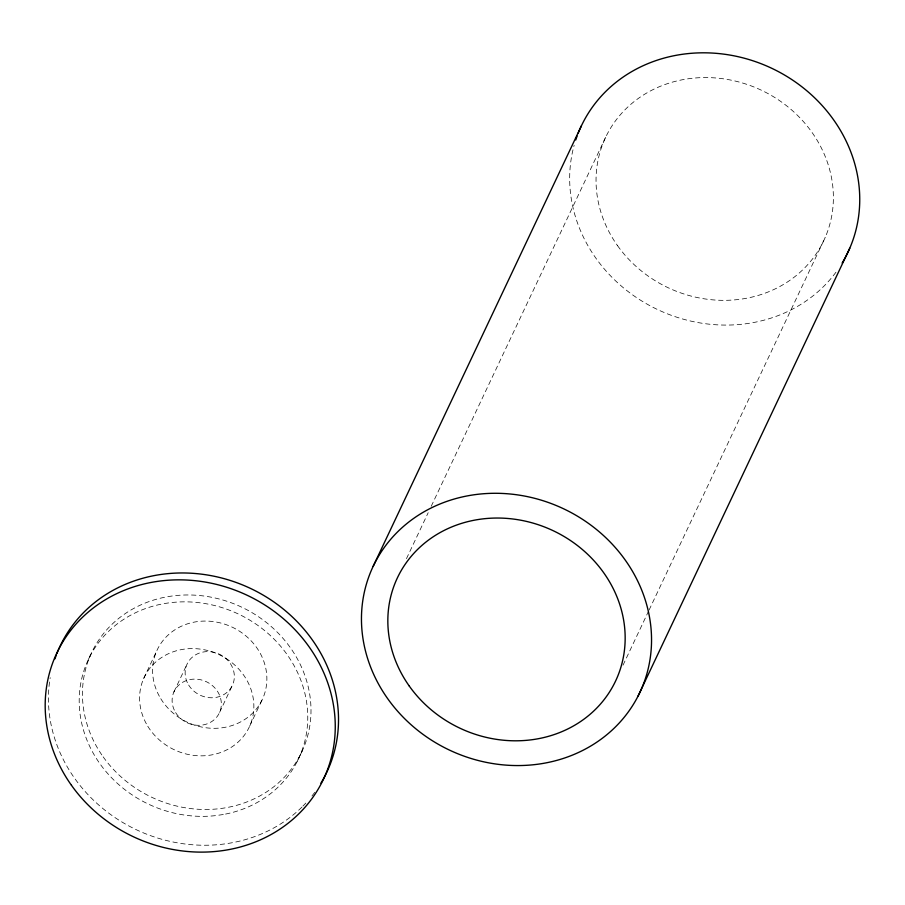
<?xml version="1.0" encoding="UTF-8"?>
<svg xmlns="http://www.w3.org/2000/svg" width="905" height="905" viewBox="0 0 905 905"><rect width="100%" height="100%" fill="white"/><g stroke="black" fill="none" stroke-linecap="round" stroke-linejoin="round"><path stroke-width="0.68" stroke-dasharray="4.53 3.39" d="M88.43 659.394L91.677 652.516M143.657 678.558L156.678 651.023M173.873 692.031L186.882 664.496M219.587 712.416L232.596 684.881M249.791 725.889L262.812 698.355M297.078 761.739L303.118 748.944M406.469 558.657L428.189 512.694M431.21 506.302L605.626 137.334M623.025 665.175L648.478 611.316M649.089 610.038L825.202 237.472M314.725 792.373A147.504 133.465 25.3 0 1 311.32 796.762M305.833 803.074A147.504 133.465 25.3 0 1 302.926 806.083M301.942 807.079A147.504 133.465 25.3 0 1 131.576 827.374A147.504 133.465 25.3 0 1 50.194 677.664M835.96 272.213A147.504 133.465 25.3 0 1 656.238 308.922A147.504 133.465 25.3 0 1 574.143 145.309M223.309 814.5L216.397 815.529A116.213 105.15 25.3 0 1 84.335 669.496A116.213 105.15 25.3 0 1 275.754 640.853A116.213 105.15 25.3 0 1 223.309 814.5M103.159 756.84A116.213 105.15 25.3 0 0 300.324 754.861A116.213 105.15 25.3 0 0 186.702 594.97A116.213 105.15 25.3 0 0 103.159 756.84M147.775 726.251A58.112 52.581 25.3 0 0 246.726 731.726A58.112 52.581 25.3 0 0 195.684 648.681A58.112 52.581 25.3 0 0 147.775 726.251M160.785 698.717A58.112 52.581 25.3 0 0 259.735 704.203A58.112 52.581 25.3 0 0 208.704 621.158A58.112 52.581 25.3 0 0 160.785 698.717M188.659 685.04A25.035 22.648 25.3 0 0 231.273 687.404A25.035 22.648 25.3 0 0 209.293 651.634A25.035 22.648 25.3 0 0 188.659 685.04M175.638 712.574A25.035 22.648 25.3 0 0 218.263 714.939A25.035 22.648 25.3 0 0 196.283 679.157A25.035 22.648 25.3 0 0 175.638 712.574M617.538 245.662A120.682 109.2 25.3 0 0 822.294 243.615A120.682 109.2 25.3 0 0 704.294 77.57A120.682 109.2 25.3 0 0 617.538 245.662"/><path stroke-width="1.36" d="M373.165 566.326L581.383 125.863M637.991 696.239A147.504 133.465 25.3 0 0 493.768 493.293A147.504 133.465 25.3 0 0 387.736 698.739A147.504 133.465 25.3 0 0 637.991 696.239L849.75 248.253M56.857 653.636A147.504 133.465 25.3 0 1 252.642 589.46A147.504 133.465 25.3 0 1 320.902 783.164M54.956 658.84A147.504 133.465 25.3 0 1 56.359 654.926M578.091 133.476A147.504 133.465 25.3 0 1 773.877 69.312A147.504 133.465 25.3 0 1 842.136 263.004M575.75 139.992A147.504 133.465 25.3 0 1 577.107 136.067M71.461 785.302A147.504 133.465 25.3 0 0 321.705 782.802A147.504 133.465 25.3 0 0 177.493 579.856A147.504 133.465 25.3 0 0 71.461 785.302M409.332 686.137A120.682 109.2 25.3 0 0 614.076 684.09A120.682 109.2 25.3 0 0 496.087 518.045A120.682 109.2 25.3 0 0 409.332 686.137"/></g></svg>
